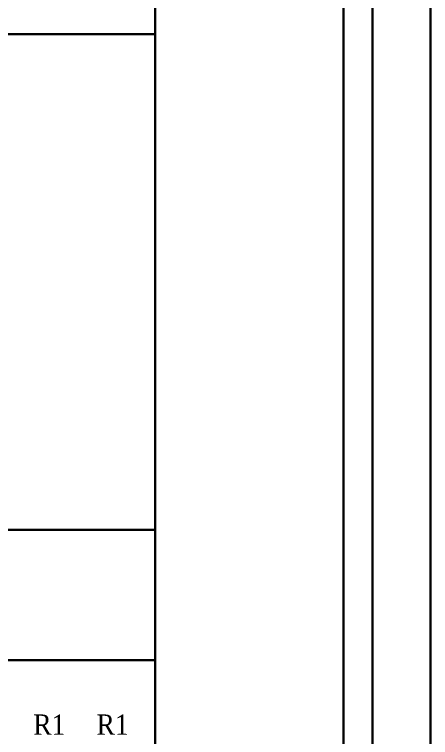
# Model space of a CAD drawing. Header units: inches. Extents: x 187 to 137830, y 99 to 66837.
# Drawn here: x 3936.5 to 4080.1, y 27612.9 to 27862.3 of the extents above; entities that cross this region are included whole.
import ezdxf

# ---------------------------------------------------------------- set-up
doc = ezdxf.new("R2010")
doc.units = ezdxf.units.IN
doc.header["$MEASUREMENT"] = 0
doc.layers.add('mang', color=4, linetype='Continuous')
doc.layers.add('NETCHINH', color=7, linetype='Continuous', lineweight=30)
doc.styles.add('HOATBF.shx', font='', dxfattribs={"width": 0.9})
doc.styles.get('HOATBF.shx').set_extended_font_data('.VnAvant')

msp = doc.modelspace()

# ---------------------------------------------------------------- linework, layer by layer
at = {"layer": 'NETCHINH', "color": 5}
for p, q in [((3729.19, 27855.51), (3985.09, 27855.51)), ((3729.19, 27684.57), (3985.09, 27684.57)), ((3729.19, 27639.57), (3985.09, 27639.57))]:
    msp.add_line(p, q, dxfattribs=at)
at = {"layer": 'NETCHINH', "color": 8}
for points in [[(3399.77, 28149.7), (4080.09, 28149.7), (4080.09, 26823.86), (3399.77, 26823.86)], [(3421.77, 28130.27), (4060.09, 28130.27), (4060.09, 26843.86), (3421.77, 26843.86)]]:
    msp.add_lwpolyline(points, close=True, dxfattribs=at)
at = {"layer": 'NETCHINH', "color": 5}
for points in [[(3438.5, 28120.14), (4050.09, 28120.14), (4050.09, 26998.7), (3438.5, 26998.7)], [(3503.5, 28055.14), (3985.09, 28055.14), (3985.09, 27063.7), (3503.5, 27063.7)]]:
    msp.add_lwpolyline(points, close=True, dxfattribs=at)

# ---------------------------------------------------------------- texts
at = {"layer": 'mang', "color": 0, "char_height": 7, "width": 21.3239, "attachment_point": 1, "style": 'HOATBF.shx'}
for insert in [(3942.97, 27620.89), (3964.78, 27620.89)]:
    msp.add_mtext('{\\fTimes New Roman|b0|i0|c0|p18;\\C1;R1}', dxfattribs=dict(at, insert=insert))

doc.saveas('drawing.dxf')
